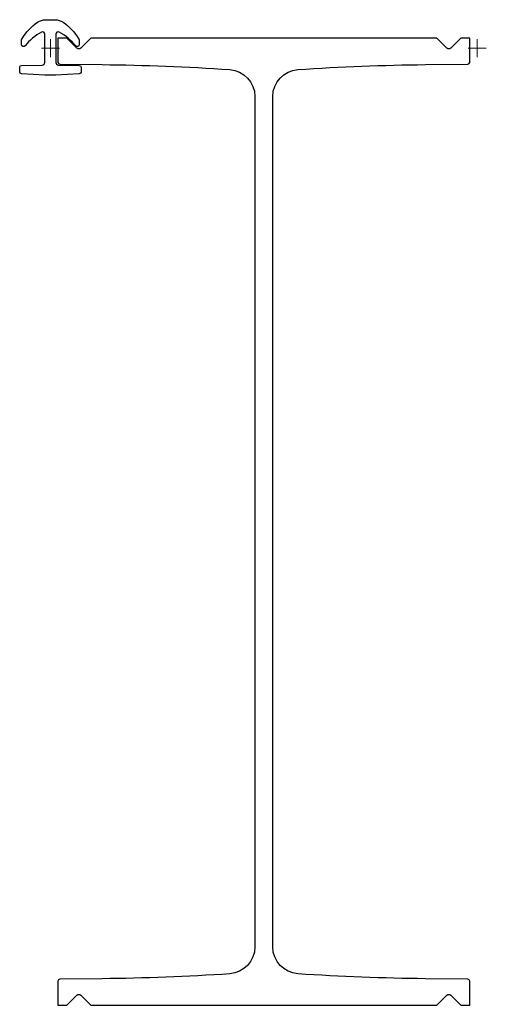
# Model space of a CAD drawing. Header units: millimetres. Extents: x -34 to 485, y -1064 to 32.
import ezdxf

# ---------------------------------------------------------------- set-up
doc = ezdxf.new("R2010")
doc.units = ezdxf.units.MM
doc.layers.get('0').update_dxf_attribs({"lineweight": 25})
doc.layers.add('ref', color=252, linetype='Continuous', lineweight=5)

msp = doc.modelspace()

# ---------------------------------------------------------------- linework, layer by layer
for points in [[(-34.1, -26.5), (-34.1, -21, -0.411055), (-32.1, -19), (-9.1, -18.7, 0.41139), (-6.1, -15.7), (-6.1, 15.7, 0.569114), (-9.8, 17.9, 0.100985), (-28.2, 2.5, -0.710336), (-32, 3.8), (-32, 9.2, -0.135197), (-31.7, 10.2, -0.107747), (-14.3, 28.9, -0.15203), (-5.1, 31.7), (5.1, 31.7, -0.15203), (14.3, 28.9, -0.107747), (31.7, 10.2, -0.135197), (32, 9.2), (32, 3.8, -0.710994), (28.2, 2.5, 0.100981), (9.8, 17.9, 0.568488), (6.1, 15.7), (6.1, -15.7, 0.41139), (9.1, -18.7), (32.1, -19, -0.411055), (34.1, -21), (34.1, -26.5, -0.397192), (32.2, -28.5), (6.1, -30.1), (-6.1, -30.1), (-32.2, -28.5, -0.397192)], [(29.6, 0.1), (18.5, 11.3), (8.5, 11.3), (8.5, -15.7, 0.411288), (10.5, -17.7), (57.5, -18.2, -0.014216), (199.5, -23.7, -0.394764), (227.5, -53.6), (227.5, -999.2, -0.394764), (199.5, -1029.1, -0.014216), (57.5, -1034.6), (10.5, -1035.1, 0.411288), (8.5, -1037.1), (8.5, -1064.1), (18.5, -1064.1), (29.6, -1052.9, -0.414214), (33.9, -1052.9), (45, -1064.1), (430, -1064.1), (441.1, -1052.9, -0.414214), (445.4, -1052.9), (456.6, -1064.1), (466.5, -1064.1), (466.5, -1037.1, 0.411288), (464.5, -1035.1), (417.5, -1034.6, -0.014216), (275.5, -1029.1, -0.394764), (247.5, -999.2), (247.5, -53.6, -0.394764), (275.5, -23.7, -0.014216), (417.5, -18.2), (464.5, -17.7, 0.411288), (466.5, -15.7), (466.5, 11.3), (456.6, 11.3), (445.4, 0.1, -0.414214), (441.1, 0.1), (430, 11.3), (45, 11.3), (33.9, 0.1, -0.414214)]]:
    msp.add_lwpolyline(points, format="xyb", close=True)
at = {"layer": 'ref'}
for p, q in [((10, 0), (-10, 0)), ((0, -10), (0, 10)), ((465, 0), (485, 0)), ((475, -10), (475, 10))]:
    msp.add_line(p, q, dxfattribs=at)

doc.saveas('drawing.dxf')
